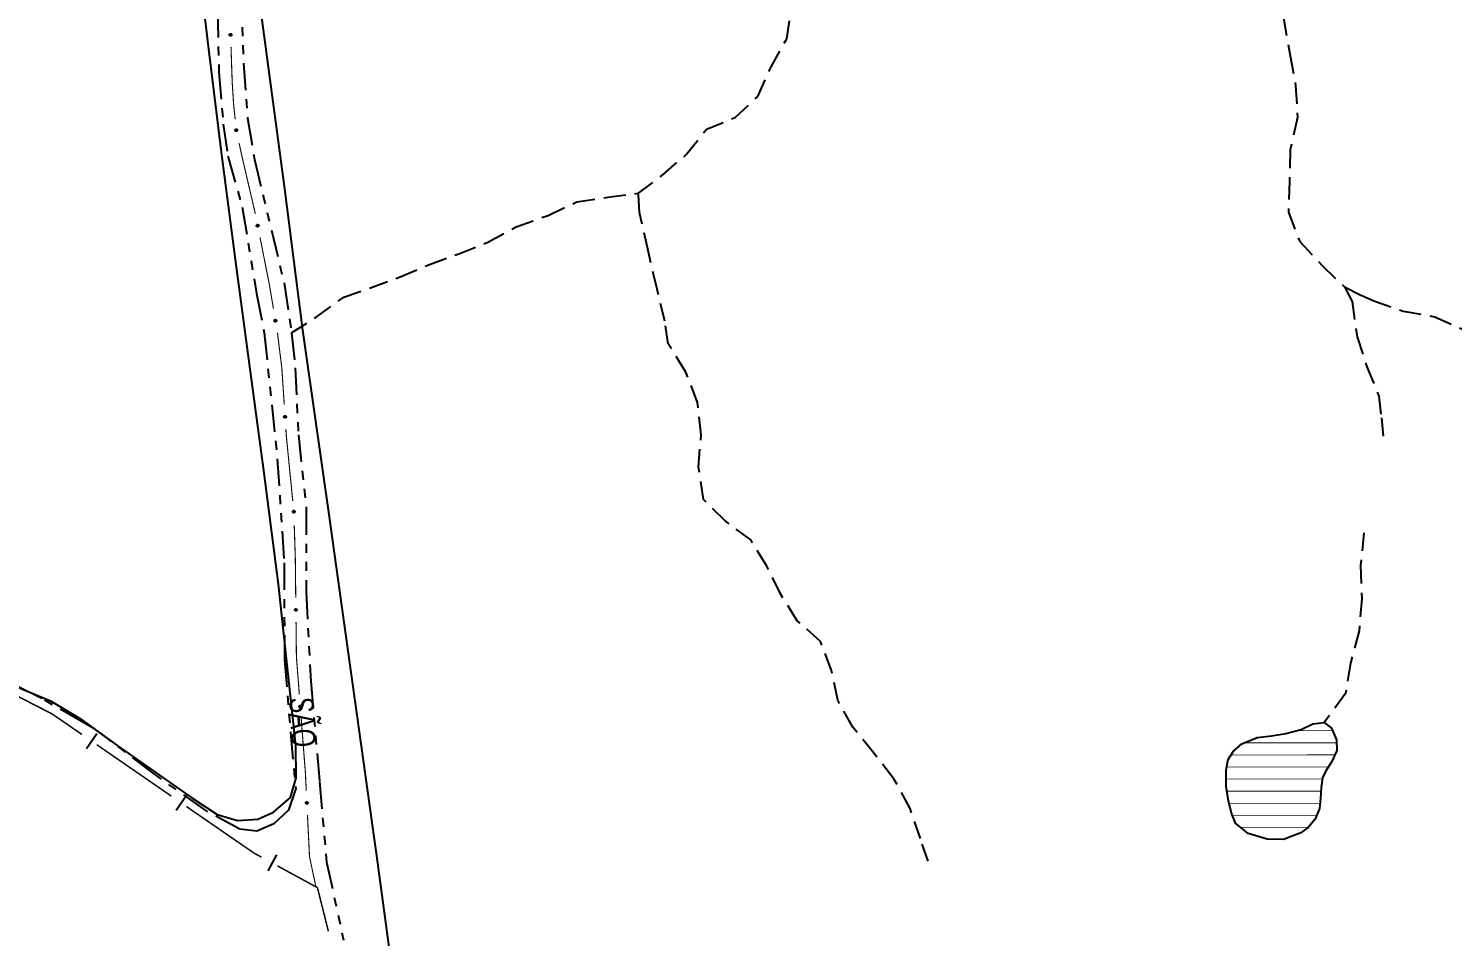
# Model space of a CAD drawing. Extents: x 203604 to 204690, y 4848469 to 4850418.
# Drawn here: x 203990 to 204225.5, y 4848708.9 to 4848859.1 of the extents above; entities that cross this region are included whole.
import ezdxf

# ---------------------------------------------------------------- set-up
doc = ezdxf.new("R2010")
doc.units = 0
doc.header["$LTSCALE"] = 1.5
doc.header["$MEASUREMENT"] = 0
doc.linetypes.add('TRACO_15', pattern=[3, 2, -1])
doc.linetypes.add('TRACO_25', pattern=[8, 3, -1, 1, -1, 1, -1])
for name, color, linetype in [('CD_MALHA_LOTES', 7, 'CONTINUOUS'), ('HD-HACH-HIDROG', 160, 'CONTINUOUS'), ('HD-LAGOS-PERENE', 170, 'CONTINUOUS'), ('LM-LIM-SETORES-BAIRROS', 7, 'CONTINUOUS'), ('RU-QUADRA', 210, 'CONTINUOUS'), ('SV-CAMINHO-TRILHA', 20, 'CONTINUOUS'), ('SV-EIXO-RUA-N-PAV', 6, 'CONTINUOUS'), ('SV-RUA-NAO-PAV', 7, 'CONTINUOUS'), ('SV-TXT-RUA-N-PAV', 7, 'CONTINUOUS')]:
    doc.layers.add(name, color=color, linetype=linetype)
doc.styles.add('ARIAL', font='ARIAL.SHX')

# ---------------------------------------------------------------- blocks, each defined once
blk = doc.blocks.new('*X1')
at = {"layer": 'HD-HACH-HIDROG', "const_width": 0.13}
for points in [[(204199.591198, 4848742.930318), (204205.624835, 4848742.930378)], [(204191.064395, 4848740.930199), (204206.312053, 4848740.930352)], [(204188.856, 4848738.930144), (204206.019222, 4848738.930316)], [(204188.042124, 4848734.93007), (204203.954713, 4848734.930229)], [(204188.128912, 4848736.930104), (204204.937498, 4848736.930272)], [(204188.187274, 4848732.930039), (204203.726104, 4848732.930194)], [(204188.536027, 4848730.930009), (204203.553832, 4848730.930159)], [(204189.043873, 4848728.929981), (204203.025451, 4848728.930121)], [(204190.429931, 4848726.929962), (204201.634779, 4848726.930074)]]:
    blk.add_lwpolyline(points, dxfattribs=at)

msp = doc.modelspace()

# ---------------------------------------------------------------- linework, layer by layer
at = {"layer": 'CD_MALHA_LOTES', "linetype": 'Continuous', "flags": 128}
for points in [[(203994.539072, 4849111.900657), (203997.639019, 4849089.305482), (204002.116722, 4849055.826046), (204005.526664, 4849030.475361), (204007.248858, 4849018.69556), (204009.59104, 4849001.990286), (204012.070999, 4848983.838369), (204017.030915, 4848948.292301), (204020.888628, 4848919.290567), (204024.195239, 4848897.005387), (204025.917432, 4848881.815643), (204028.190727, 4848863.388176), (204032.323991, 4848832.595361), (204035.286163, 4848809.207977), (204039.591646, 4848779.10404), (204042.416043, 4848758.885491), (204047.513735, 4848722.237219), (204052.060325, 4848688.826671)], [(203984.653683, 4848751.548948), (203993.574643, 4848747.863455), (203998.53456, 4848744.901282), (204004.803343, 4848740.354692), (204016.996471, 4848731.812614), (204021.164179, 4848729.057105), (204024.539677, 4848728.092676), (204027.915176, 4848728.29934), (204030.464022, 4848729.470431), (204033.288419, 4848731.881502), (204034.252847, 4848735.119225), (204034.183959, 4848740.492468), (204031.290675, 4848767.186462), (204028.879604, 4848785.958369), (204026.537422, 4848803.559183), (204024.195239, 4848820.884447), (204021.853056, 4848838.623037), (204019.786424, 4848855.67275), (204015.584273, 4848890.805492)]]:
    msp.add_lwpolyline(points, dxfattribs=at)
at = {"layer": 'HD-LAGOS-PERENE', "linetype": 'Continuous'}
msp.add_polyline3d([(204194.8, 4848724.99, 11.04), (204191.66, 4848725.9, 11.04), (204189.57, 4848727.65, 11.04), (204188.9, 4848729.28, 11.04), (204188.45, 4848731.32, 11.04), (204188.06, 4848733.71, 11.04), (204188.02, 4848736.44, 11.04), (204188.4, 4848738.15, 11.04), (204189.23, 4848739.57, 11.04), (204190.64, 4848740.75, 11.04), (204193.16, 4848741.82, 11.04), (204195.52, 4848742.06, 11.04), (204197.93, 4848742.49, 11.04), (204200.42, 4848743.15, 11.04), (204202.36, 4848744.08, 11.04), (204204.24, 4848744.27, 11.04), (204205.45, 4848743.33, 11.04), (204206.29, 4848741.41, 11.04), (204206.37, 4848739.67, 11.04), (204205.45, 4848737.73, 11.04), (204204.54, 4848736.31, 11.04), (204203.98, 4848735.13, 11.04), (204203.78, 4848733.55, 11.04), (204203.62, 4848731.71, 11.04), (204203.48, 4848730.06, 11.04), (204202.78, 4848728.32, 11.04), (204201.61, 4848726.9, 11.04), (204200.41, 4848726.05, 11.04), (204197.53, 4848724.93, 11.04)], close=True, dxfattribs=at)
at = {"layer": 'LM-LIM-SETORES-BAIRROS', "const_width": 0.25}
for points in [[(203993.94, 4848745.66), (203985.833384, 4848749.839766)], [(203994.663783, 4848745.160742), (203993.94, 4848745.66)], [(203998.779588, 4848742.321702), (203994.663783, 4848745.160742)], [(204013.596486, 4848732.101157), (204001.249071, 4848740.618277)], [(204027.24, 4848722.69), (204016.065969, 4848730.397733)], [(204027.6137, 4848722.486616), (204027.24, 4848722.69)], [(204028.492043, 4848722.008584), (204027.6137, 4848722.486616)], [(204037.75, 4848716.97), (204031.12707, 4848720.574487)], [(204037.861539, 4848716.523997), (204037.75, 4848716.97)], [(204039.559837, 4848709.733136), (204037.861539, 4848716.523997)]]:
    msp.add_lwpolyline(points, dxfattribs=at)
at = {"layer": 'LM-LIM-SETORES-BAIRROS'}
for points in [[(204001.277622, 4848742.420827), (203999.574198, 4848739.951344)], [(204016.09452, 4848732.200282), (204014.391096, 4848729.730799)], [(204030.965776, 4848722.370033), (204029.531679, 4848719.735006)]]:
    msp.add_lwpolyline(points, dxfattribs=at)
at = {"layer": 'RU-QUADRA', "linetype": 'Continuous'}
msp.add_lwpolyline([(203994.539072, 4849111.900657, 0.18, 0.18, 0), (203997.639019, 4849089.305482, 0.18, 0.18, 0), (204002.116722, 4849055.826046, 0.18, 0.18, 0), (204005.526664, 4849030.475361, 0.18, 0.18, 0), (204007.248858, 4849018.69556, 0.18, 0.18, 0), (204009.59104, 4849001.990286, 0.18, 0.18, 0), (204012.070999, 4848983.838369, 0.18, 0.18, 0), (204017.030915, 4848948.292301, 0.18, 0.18, 0), (204020.888628, 4848919.290567, 0.18, 0.18, 0), (204024.195239, 4848897.005387, 0.18, 0.18, 0), (204025.917432, 4848881.815643, 0.18, 0.18, 0), (204028.190727, 4848863.388176, 0.18, 0.18, 0), (204032.323991, 4848832.595361, 0.18, 0.18, 0), (204035.286163, 4848809.207977, 0.18, 0.18, 0), (204039.591646, 4848779.10404, 0.18, 0.18, 0), (204042.416043, 4848758.885491, 0.18, 0.18, 0), (204047.513735, 4848722.237219, 0.18, 0.18, 0), (204052.060325, 4848688.826671, 0.18, 0.18, 0)], format="xyseb", dxfattribs=at)
at = {"layer": 'RU-QUADRA', "linetype": 'Continuous', "const_width": 0.18, "flags": 128}
msp.add_lwpolyline([(203984.653683, 4848751.548948), (203993.574643, 4848747.863455), (203998.53456, 4848744.901282), (204004.803343, 4848740.354692), (204016.996471, 4848731.812614), (204021.164179, 4848729.057105), (204024.539677, 4848728.092676), (204027.915176, 4848728.29934), (204030.464022, 4848729.470431), (204033.288419, 4848731.881502), (204034.252847, 4848735.119225), (204034.183959, 4848740.492468), (204031.290675, 4848767.186462), (204028.879604, 4848785.958369), (204026.537422, 4848803.559183), (204024.195239, 4848820.884447), (204021.853056, 4848838.623037), (204019.786424, 4848855.67275), (204015.584273, 4848890.805492)], dxfattribs=at)
at = {"layer": 'SV-CAMINHO-TRILHA', "linetype": 'TRACO_15'}
for points in [[(204033.46, 4848808.76, 12.85), (204037.51, 4848811.35, 12.85), (204042.1, 4848814.64, 12.68), (204046.52, 4848816.18, 12.66), (204051.45, 4848818.01, 12.53), (204056.26, 4848820.07, 12.3), (204061.11, 4848821.82, 12.19), (204065.95, 4848823.77, 12.15), (204070.63, 4848826.29, 12.1), (204075.92, 4848828.19, 12.07), (204080.66, 4848830.43, 11.84), (204085.78, 4848831.21, 11.57), (204090.84, 4848831.84, 11.77), (204094.93, 4848834.93, 11.88), (204098.79, 4848838.3, 12.14), (204102.08, 4848842.42, 12.28), (204106.85, 4848844.38, 12.44), (204110.59, 4848847.86, 12.48), (204112.77, 4848852.75, 12.53), (204115.37, 4848857.41, 12.49), (204116.09, 4848862.4, 12.58)], [(204197.5, 4848860.89, 11.94), (204198.64, 4848854.58, 11.94), (204199.53, 4848849.63, 11.94), (204199.86, 4848844.38, 11.94), (204198.65, 4848839, 11.94), (204198.49, 4848833.82, 11.94), (204198.36, 4848828.7, 11.94), (204200.2, 4848823.85, 11.94), (204203.98, 4848819.84, 11.94), (204207.62, 4848816.35, 11.94), (204210.35, 4848814.96, 11.94), (204212.45, 4848814.03, 11.87), (204217.31, 4848812.33, 12.08), (204222.54, 4848811.42, 12.08), (204227.29, 4848809.29, 12.08)], [(204138.76, 4848721.34, 11.24), (204137.47, 4848725.09, 11.24), (204135.78, 4848730.07, 11.23), (204133.04, 4848735.04, 11.19), (204129.82, 4848739.14, 11.53), (204126.28, 4848743.51, 11.79), (204123.81, 4848747.99, 11.96), (204122.79, 4848752.89, 12.01), (204120.93, 4848757.71, 12.11), (204117.11, 4848761.11, 12.12), (204114.35, 4848765.58, 12.22), (204112.05, 4848770.17, 12.44), (204109.44, 4848774.49, 12.85), (204105.23, 4848777.59, 12.74), (204101.58, 4848781.2, 12.05), (204100.78, 4848786.51, 11.95), (204101.2, 4848791.89, 11.95), (204100.6, 4848797.23, 11.95), (204098.68, 4848802.27, 11.96), (204095.78, 4848806.92, 11.96), (204095.22, 4848810.67, 11.96), (204093.91, 4848815.97, 11.96), (204092.45, 4848822.36, 11.96), (204091, 4848828.64, 11.96), (204090.84, 4848831.84, 11.96)], [(204207.62, 4848816.35, 11.86), (204208.86, 4848813.93, 11.86), (204209.7, 4848808.09, 12.08), (204211.33, 4848803.13, 12.08), (204213.28, 4848798.29, 12.08), (204213.72, 4848794.67, 12.08), (204214.05, 4848791.15, 12.08)], [(204210.79, 4848775.66, 11.56), (204210.28, 4848770.26, 11.23), (204210.46, 4848764.75, 11.1), (204210.05, 4848759.48, 10.79), (204208.63, 4848754.08, 10.84), (204207.77, 4848749.1, 10.84), (204204.24, 4848744.27, 10.83)]]:
    msp.add_polyline3d(points, dxfattribs=at)
at = {"layer": 'SV-EIXO-RUA-N-PAV'}
for points in [[(204023.279637, 4848857.913344), (204023.243438, 4848857.946233), (204023.219054, 4848857.981902), (204023.207278, 4848858.017506), (204023.205076, 4848858.051681), (204023.206761, 4848858.086898), (204023.216293, 4848858.122029), (204023.23551, 4848858.158677), (204023.268248, 4848858.19522), (204023.30643, 4848858.217798), (204023.340717, 4848858.231211), (204023.376221, 4848858.235559), (204023.410405, 4848858.233349), (204023.44657, 4848858.22224), (204023.483518, 4848858.202403), (204023.519467, 4848858.168594), (204023.543134, 4848858.133461), (204023.553619, 4848858.098725), (204023.557765, 4848858.063004), (204023.555613, 4848858.027071), (204023.546057, 4848857.99264), (204023.526018, 4848857.955474), (204023.492178, 4848857.920435), (204023.457407, 4848857.89643), (204023.422827, 4848857.88546), (204023.387567, 4848857.88217), (204023.352225, 4848857.883431), (204023.316512, 4848857.891543), (204023.279637, 4848857.913344)], [(204024.235565, 4848842.135585), (204024.197119, 4848842.165817), (204024.170259, 4848842.199661), (204024.15598, 4848842.234336), (204024.151353, 4848842.268268), (204024.150528, 4848842.303516), (204024.157538, 4848842.339236), (204024.174099, 4848842.377158), (204024.204154, 4848842.415937), (204024.240633, 4848842.441175), (204024.27388, 4848842.456992), (204024.308984, 4848842.463855), (204024.343238, 4848842.464082), (204024.380102, 4848842.455574), (204024.418368, 4848842.438416), (204024.456631, 4848842.40725), (204024.482737, 4848842.37389), (204024.495667, 4848842.339987), (204024.502343, 4848842.304652), (204024.502753, 4848842.268657), (204024.495671, 4848842.233633), (204024.478325, 4848842.195136), (204024.447064, 4848842.157778), (204024.414089, 4848842.131361), (204024.380376, 4848842.117958), (204024.345441, 4848842.112169), (204024.310098, 4848842.110912), (204024.273898, 4848842.116463), (204024.235565, 4848842.135585)], [(204027.78427, 4848826.325276), (204027.743247, 4848826.351906), (204027.713436, 4848826.383182), (204027.696079, 4848826.416424), (204027.688401, 4848826.449798), (204027.684392, 4848826.484826), (204027.688142, 4848826.521034), (204027.701205, 4848826.560299), (204027.72763, 4848826.601638), (204027.761676, 4848826.630071), (204027.793356, 4848826.648831), (204027.827696, 4848826.65884), (204027.861789, 4848826.662165), (204027.899271, 4848826.657026), (204027.938932, 4848826.6434), (204027.979857, 4848826.615822), (204028.008873, 4848826.58496), (204028.024817, 4848826.552366), (204028.034662, 4848826.517779), (204028.038326, 4848826.481969), (204028.03444, 4848826.446448), (204028.020648, 4848826.40654), (204027.992895, 4848826.366507), (204027.962444, 4848826.337216), (204027.930082, 4848826.320819), (204027.895813, 4848826.311894), (204027.860729, 4848826.307445), (204027.824175, 4848826.309699), (204027.78427, 4848826.325276)], [(204030.719882, 4848810.601621), (204030.679632, 4848810.629406), (204030.650721, 4848810.661516), (204030.634316, 4848810.695238), (204030.627589, 4848810.728816), (204030.624577, 4848810.763945), (204030.629353, 4848810.800031), (204030.643527, 4848810.838909), (204030.671115, 4848810.87948), (204030.705955, 4848810.906935), (204030.738155, 4848810.924787), (204030.772766, 4848810.933818), (204030.80694, 4848810.936172), (204030.84426, 4848810.929971), (204030.883519, 4848810.915223), (204030.923644, 4848810.886495), (204030.951772, 4848810.854821), (204030.966783, 4848810.821787), (204030.975641, 4848810.786934), (204030.978287, 4848810.751035), (204030.973394, 4848810.715638), (204030.958474, 4848810.676138), (204030.929594, 4848810.63691), (204030.898323, 4848810.608495), (204030.865509, 4848810.593024), (204030.831, 4848810.585076), (204030.795803, 4848810.581626), (204030.759329, 4848810.584917), (204030.719882, 4848810.601621)], [(204032.291646, 4848794.700676), (204032.254414, 4848794.732391), (204032.2289, 4848794.767261), (204032.215992, 4848794.80247), (204032.212697, 4848794.836557), (204032.213254, 4848794.87181), (204032.221658, 4848794.907228), (204032.239692, 4848794.944472), (204032.271244, 4848794.982044), (204032.308684, 4848795.005832), (204032.342525, 4848795.020335), (204032.377871, 4848795.025817), (204032.412108, 4848795.024701), (204032.44861, 4848795.014756), (204032.486174, 4848794.996111), (204032.523187, 4848794.96347), (204032.547965, 4848794.929112), (204032.559557, 4848794.894729), (204032.564843, 4848794.859159), (204032.563843, 4848794.823176), (204032.555393, 4848794.788457), (204032.536553, 4848794.750669), (204032.503852, 4848794.714564), (204032.469867, 4848794.68946), (204032.435655, 4848794.677388), (204032.400519, 4848794.672972), (204032.365154, 4848794.673101), (204032.3292, 4848794.680067), (204032.291646, 4848794.700676)], [(204033.744616, 4848779.01617), (204033.706357, 4848779.046637), (204033.679706, 4848779.080646), (204033.665641, 4848779.115409), (204033.661222, 4848779.149369), (204033.660615, 4848779.184621), (204033.667844, 4848779.220297), (204033.684638, 4848779.258116), (204033.714932, 4848779.29671), (204033.751565, 4848779.321722), (204033.784909, 4848779.337334), (204033.820055, 4848779.343981), (204033.85431, 4848779.343997), (204033.89112, 4848779.335262), (204033.92928, 4848779.317869), (204033.967351, 4848779.286468), (204033.99325, 4848779.252948), (204034.005972, 4848779.218966), (204034.01243, 4848779.18359), (204034.012618, 4848779.147594), (204034.00532, 4848779.112614), (204033.987738, 4848779.074224), (204033.956248, 4848779.03706), (204033.92311, 4848779.010846), (204033.889316, 4848778.997651), (204033.854345, 4848778.992077), (204033.818996, 4848778.991038), (204033.78283, 4848778.996812), (204033.744616, 4848779.01617)], [(204034.075277, 4848762.778968), (204034.039829, 4848762.812665), (204034.016254, 4848762.848874), (204034.005283, 4848762.884734), (204034.003852, 4848762.91895), (204034.00633, 4848762.95412), (204034.016651, 4848762.989027), (204034.036689, 4848763.025233), (204034.070242, 4848763.061029), (204034.108922, 4848763.082742), (204034.143503, 4848763.095379), (204034.179096, 4848763.098926), (204034.213221, 4848763.095946), (204034.249126, 4848763.084026), (204034.285619, 4848763.063361), (204034.320797, 4848763.028752), (204034.343666, 4848762.993094), (204034.353367, 4848762.95813), (204034.356706, 4848762.922325), (204034.353746, 4848762.88645), (204034.343417, 4848762.852243), (204034.322545, 4848762.815538), (204034.287925, 4848762.78127), (204034.252622, 4848762.758054), (204034.217803, 4848762.747866), (204034.182479, 4848762.745371), (204034.147173, 4848762.747428), (204034.111652, 4848762.756342), (204034.075277, 4848762.778968)], [(204034.809211, 4848746.797251), (204034.771615, 4848746.828533), (204034.745699, 4848746.863106), (204034.732384, 4848746.898163), (204034.728696, 4848746.93221), (204034.728845, 4848746.967466), (204034.736839, 4848747.002979), (204034.754441, 4848747.040429), (204034.785556, 4848747.078364), (204034.822718, 4848747.102584), (204034.856389, 4848747.117477), (204034.89167, 4848747.123367), (204034.925917, 4848747.122648), (204034.962531, 4848747.113125), (204035.000309, 4848747.094916), (204035.037697, 4848747.062705), (204035.062871, 4848747.028636), (204035.074859, 4848746.994389), (204035.080557, 4848746.958883), (204035.079972, 4848746.922891), (204035.071925, 4848746.888076), (204035.053523, 4848746.850072), (204035.021242, 4848746.813592), (204034.987549, 4848746.788096), (204034.95348, 4848746.77563), (204034.918397, 4848746.770808), (204034.883033, 4848746.770528), (204034.847, 4848746.777077), (204034.809211, 4848746.797251)], [(204035.899694, 4848730.838971), (204035.862998, 4848730.871305), (204035.838071, 4848730.906597), (204035.825753, 4848730.942017), (204035.823029, 4848730.976154), (204035.824176, 4848731.011393), (204035.833171, 4848731.046665), (204035.851826, 4848731.083602), (204035.884002, 4848731.120641), (204035.921834, 4848731.1438), (204035.955913, 4848731.157734), (204035.991346, 4848731.162624), (204036.02556, 4848731.160936), (204036.06189, 4848731.150381), (204036.099138, 4848731.131111), (204036.135598, 4848731.097855), (204036.159799, 4848731.063088), (204036.170814, 4848731.028515), (204036.175504, 4848730.992862), (204036.173902, 4848730.9569), (204036.164873, 4848730.922327), (204036.145403, 4848730.88486), (204036.112102, 4848730.849308), (204036.077702, 4848730.824775), (204036.043293, 4848730.813277), (204036.008088, 4848730.80945), (204035.972731, 4848730.810171), (204035.936897, 4848730.817736), (204035.899694, 4848730.838971)]]:
    msp.add_lwpolyline(points, close=True, dxfattribs=at)
for points in [[(204023.219054, 4848857.981902), (204023.206761, 4848858.086898)], [(204023.22945, 4848857.966507), (204023.212811, 4848858.095649)], [(204023.243438, 4848857.946233), (204023.216293, 4848858.122029)], [(204023.260647, 4848857.93206), (204023.226572, 4848858.132976)], [(204023.279637, 4848857.913344), (204023.23551, 4848858.158677)], [(204023.299843, 4848857.903344), (204023.253878, 4848858.173489)], [(204023.316512, 4848857.891543), (204023.268248, 4848858.19522)], [(204023.33435, 4848857.892219), (204023.287053, 4848858.201913)], [(204023.352225, 4848857.883431), (204023.30643, 4848858.217798)], [(204023.368674, 4848857.886549), (204023.321959, 4848858.219473)], [(204023.387567, 4848857.88217), (204023.340717, 4848858.231211)], [(204023.405541, 4848857.886426), (204023.36114, 4848858.231715)], [(204023.422827, 4848857.88546), (204023.376221, 4848858.235559)], [(204023.440769, 4848857.894439), (204023.393916, 4848858.231454)], [(204023.457407, 4848857.89643), (204023.410405, 4848858.233349)], [(204023.475721, 4848857.910635), (204023.429695, 4848858.223103)], [(204023.492178, 4848857.920435), (204023.44657, 4848858.22224)], [(204023.50744, 4848857.94174), (204023.465658, 4848858.209296)], [(204023.526018, 4848857.955474), (204023.483518, 4848858.202403)], [(204023.533474, 4848857.979481), (204023.502218, 4848858.177761)], [(204023.546057, 4848857.99264), (204023.519467, 4848858.168594)], [(204023.550054, 4848858.014172), (204023.532006, 4848858.144632)], [(204023.555613, 4848858.027071), (204023.543134, 4848858.133461)], [(204024.170259, 4848842.199661), (204024.150528, 4848842.303516)], [(204024.181724, 4848842.185043), (204024.155941, 4848842.312675)], [(204024.197119, 4848842.165817), (204024.157538, 4848842.339236)], [(204024.215293, 4848842.152903), (204024.167011, 4848842.350886)], [(204024.235565, 4848842.135585), (204024.174099, 4848842.377158)], [(204024.256432, 4848842.127048), (204024.191366, 4848842.39324)], [(204024.273898, 4848842.116463), (204024.204154, 4848842.415937)], [(204024.291643, 4848842.118406), (204024.222435, 4848842.423951)], [(204024.310098, 4848842.110912), (204024.240633, 4848842.441175)], [(204024.326283, 4848842.115192), (204024.256004, 4848842.443949)], [(204024.345441, 4848842.112169), (204024.27388, 4848842.456992)], [(204024.363066, 4848842.117692), (204024.294215, 4848842.458948)], [(204024.380376, 4848842.117958), (204024.308984, 4848842.463855)], [(204024.397634, 4848842.128191), (204024.326926, 4848842.461019)], [(204024.414089, 4848842.131361), (204024.343238, 4848842.464082)], [(204024.431345, 4848842.146832), (204024.363209, 4848842.455234)], [(204024.447064, 4848842.157778), (204024.380102, 4848842.455574)], [(204024.460771, 4848842.180115), (204024.400062, 4848842.444021)], [(204024.478325, 4848842.195136), (204024.418368, 4848842.438416)], [(204024.484055, 4848842.219612), (204024.438773, 4848842.415166)], [(204024.495671, 4848842.233633), (204024.456631, 4848842.40725)], [(204024.498125, 4848842.255394), (204024.470842, 4848842.38424)], [(204024.502753, 4848842.268657), (204024.482737, 4848842.37389)], [(204027.841672, 4848826.31324), (204027.745111, 4848826.611272)], [(204027.860729, 4848826.307445), (204027.761676, 4848826.630071)], [(204027.87646, 4848826.313172), (204027.776733, 4848826.634225)], [(204027.895813, 4848826.311894), (204027.793356, 4848826.648831)], [(204027.912866, 4848826.318988), (204027.813431, 4848826.652618)], [(204027.930082, 4848826.320819), (204027.827696, 4848826.65884)], [(204027.946343, 4848826.332571), (204027.845821, 4848826.65764)], [(204027.962444, 4848826.337216), (204027.861789, 4848826.662165)], [(204027.97823, 4848826.354185), (204027.882478, 4848826.65516)], [(204027.992895, 4848826.366507), (204027.899271, 4848826.657026)], [(204028.004525, 4848826.389993), (204027.920195, 4848826.647326)], [(204028.020648, 4848826.40654), (204027.938932, 4848826.6434)], [(204028.024141, 4848826.431434), (204027.961357, 4848826.622091)], [(204028.03444, 4848826.446448), (204027.979857, 4848826.615822)], [(204027.713436, 4848826.383182), (204027.684392, 4848826.484826)], [(204027.743247, 4848826.351906), (204027.688142, 4848826.521034)], [(204027.726176, 4848826.369661), (204027.688954, 4848826.494438)], [(204027.762514, 4848826.340689), (204027.696523, 4848826.533493)], [(204027.78427, 4848826.325276), (204027.701205, 4848826.560299)], [(204027.805823, 4848826.318661), (204027.716947, 4848826.577876)], [(204027.824175, 4848826.309699), (204027.72763, 4848826.601638)], [(204028.034917, 4848826.468342), (204027.996091, 4848826.594192)], [(204028.038326, 4848826.481969), (204028.008873, 4848826.58496)], [(204030.650721, 4848810.661516), (204030.624577, 4848810.763945)], [(204030.679632, 4848810.629406), (204030.629353, 4848810.800031)], [(204030.663072, 4848810.647639), (204030.62941, 4848810.773422)], [(204030.698573, 4848810.617646), (204030.638085, 4848810.812247)], [(204030.719882, 4848810.601621), (204030.643527, 4848810.838909)], [(204030.741239, 4848810.594397), (204030.659762, 4848810.856032)], [(204030.759329, 4848810.584917), (204030.671115, 4848810.87948)], [(204030.776919, 4848810.587959), (204030.688863, 4848810.888614)], [(204030.795803, 4848810.581626), (204030.705955, 4848810.906935)], [(204030.811692, 4848810.586903), (204030.721124, 4848810.91066)], [(204030.831, 4848810.585076), (204030.738155, 4848810.924787)], [(204030.848248, 4848810.591683), (204030.758329, 4848810.928003)], [(204030.865509, 4848810.593024), (204030.772766, 4848810.933818)], [(204030.882097, 4848810.60431), (204030.790849, 4848810.932102)], [(204030.898323, 4848810.608495), (204030.80694, 4848810.936172)], [(204030.914585, 4848810.625009), (204030.827421, 4848810.928582)], [(204030.929594, 4848810.63691), (204030.84426, 4848810.929971)], [(204030.941887, 4848810.660056), (204030.8649, 4848810.91968)], [(204030.958474, 4848810.676138), (204030.883519, 4848810.915223)], [(204030.962672, 4848810.700923), (204030.905329, 4848810.893286)], [(204030.973394, 4848810.715638), (204030.923644, 4848810.886495)], [(204030.974492, 4848810.73751), (204030.939257, 4848810.864412)], [(204030.978287, 4848810.751035), (204030.951772, 4848810.854821)], [(204032.2289, 4848794.767261), (204032.213254, 4848794.87181)], [(204032.239784, 4848794.752206), (204032.219022, 4848794.88075)], [(204032.254414, 4848794.732391), (204032.221658, 4848794.907228)], [(204032.272068, 4848794.718775), (204032.231581, 4848794.918498)], [(204032.291646, 4848794.700676), (204032.239692, 4848794.944472)], [(204032.312162, 4848794.691328), (204032.257577, 4848794.959865)], [(204032.3292, 4848794.680067), (204032.271244, 4848794.982044)], [(204032.347008, 4848794.681313), (204032.289825, 4848794.989335)], [(204032.365154, 4848794.673101), (204032.308684, 4848795.005832)], [(204032.381495, 4848794.676744), (204032.324151, 4848795.008003)], [(204032.400519, 4848794.672972), (204032.342525, 4848795.020335)], [(204032.418347, 4848794.677801), (204032.362921, 4848795.021493)], [(204032.435655, 4848794.677388), (204032.377871, 4848795.025817)], [(204032.4533, 4848794.686937), (204032.395688, 4848795.022281)], [(204032.469867, 4848794.68946), (204032.412108, 4848795.024701)], [(204032.487716, 4848794.704243), (204032.431716, 4848795.015078)], [(204032.503852, 4848794.714564), (204032.44861, 4848795.014756)], [(204032.518424, 4848794.736348), (204032.468102, 4848795.002429)], [(204032.536553, 4848794.750669), (204032.486174, 4848794.996111)], [(204032.543237, 4848794.774901), (204032.505653, 4848794.97208)], [(204032.555393, 4848794.788457), (204032.523187, 4848794.96347)], [(204032.558699, 4848794.810105), (204032.536485, 4848794.939921)], [(204032.563843, 4848794.823176), (204032.547965, 4848794.929112)], [(204033.679706, 4848779.080646), (204033.660615, 4848779.184621)], [(204033.691081, 4848779.065958), (204033.666084, 4848779.193746)], [(204033.706357, 4848779.046637), (204033.667844, 4848779.220297)], [(204033.724451, 4848779.033612), (204033.677389, 4848779.231889)], [(204033.744616, 4848779.01617), (204033.684638, 4848779.258116)], [(204033.76543, 4848779.007505), (204033.702005, 4848779.274091)], [(204033.78283, 4848778.996812), (204033.714932, 4848779.29671)], [(204033.800588, 4848778.998646), (204033.733262, 4848779.304611)], [(204033.818996, 4848778.991038), (204033.751565, 4848779.321722)], [(204033.835207, 4848778.995219), (204033.766953, 4848779.324402)], [(204033.854345, 4848778.992077), (204033.784909, 4848779.337334)], [(204033.872004, 4848778.997492), (204033.805255, 4848779.339165)], [(204033.889316, 4848778.997651), (204033.820055, 4848779.343981)], [(204033.906637, 4848779.007778), (204033.837979, 4848779.341035)], [(204033.92311, 4848779.010846), (204033.85431, 4848779.343997)], [(204033.940462, 4848779.026211), (204033.874225, 4848779.335027)], [(204033.956248, 4848779.03706), (204033.89112, 4848779.335262)], [(204033.970092, 4848779.059312), (204033.91101, 4848779.323587)], [(204033.987738, 4848779.074224), (204033.92928, 4848779.317869)], [(204033.993619, 4848779.098665), (204033.949542, 4848779.294494)], [(204034.00532, 4848779.112614), (204033.967351, 4848779.286468)], [(204034.007909, 4848779.13436), (204033.98142, 4848779.263371)], [(204034.012618, 4848779.147594), (204033.99325, 4848779.252948)], [(204034.075277, 4848762.778968), (204034.036689, 4848763.025233)], [(204034.095253, 4848762.768516), (204034.055385, 4848763.039628)], [(204034.111652, 4848762.756342), (204034.070242, 4848763.061029)], [(204034.129501, 4848762.756616), (204034.089192, 4848763.067297)], [(204034.147173, 4848762.747428), (204034.108922, 4848763.082742)], [(204034.163688, 4848762.750175), (204034.124485, 4848763.084066)], [(204034.182479, 4848762.745371), (204034.143503, 4848763.095379)], [(204034.200543, 4848762.749221), (204034.163932, 4848763.095423)], [(204034.217803, 4848762.747866), (204034.179096, 4848763.098926)], [(204034.235943, 4848762.756439), (204034.196694, 4848763.094424)], [(204034.252622, 4848762.758054), (204034.213221, 4848763.095946)], [(204034.271251, 4848762.771843), (204034.232275, 4848763.085268)], [(204034.287925, 4848762.78127), (204034.249126, 4848763.084026)], [(204034.303662, 4848762.802226), (204034.267918, 4848763.070655)], [(204034.322545, 4848762.815538), (204034.285619, 4848763.063361)], [(204034.33054, 4848762.83937), (204034.303759, 4848763.038304)], [(204034.343417, 4848762.852243), (204034.320797, 4848763.028752)], [(204034.016254, 4848762.848874), (204034.00633, 4848762.95412)], [(204034.026301, 4848762.833248), (204034.012576, 4848762.962733)], [(204034.039829, 4848762.812665), (204034.016651, 4848762.989027)], [(204034.056714, 4848762.798107), (204034.027174, 4848762.99974)], [(204034.347898, 4848762.873679), (204034.332792, 4848763.004513)], [(204034.353746, 4848762.88645), (204034.343666, 4848762.993094)], [(204034.745699, 4848746.863106), (204034.728845, 4848746.967466)], [(204034.756756, 4848746.848177), (204034.734509, 4848746.976473)], [(204034.771615, 4848746.828533), (204034.736839, 4848747.002979)], [(204034.789424, 4848746.815122), (204034.74663, 4848747.014363)], [(204034.809211, 4848746.797251), (204034.754441, 4848747.040429)], [(204034.829834, 4848746.788141), (204034.772146, 4848747.056028)], [(204034.847, 4848746.777077), (204034.785556, 4848747.078364)], [(204034.864793, 4848746.778529), (204034.804051, 4848747.085869)], [(204034.883033, 4848746.770528), (204034.822718, 4848747.102584)], [(204034.899331, 4848746.77436), (204034.83816, 4848747.104933)], [(204034.918397, 4848746.770808), (204034.856389, 4848747.117477)], [(204034.936168, 4848746.775842), (204034.87677, 4848747.11887)], [(204034.95348, 4848746.77563), (204034.89167, 4848747.123367)], [(204034.971013, 4848746.785382), (204034.909527, 4848747.120037)], [(204034.987549, 4848746.788096), (204034.925917, 4848747.122648)], [(204035.005227, 4848746.803085), (204034.945635, 4848747.113252)], [(204035.021242, 4848746.813592), (204034.962531, 4848747.113125)], [(204035.035561, 4848746.835543), (204034.982166, 4848747.101025)], [(204035.053523, 4848746.850072), (204035.000309, 4848747.094916)], [(204035.059927, 4848746.874381), (204035.020065, 4848747.071112)], [(204035.071925, 4848746.888076), (204035.037697, 4848747.062705)], [(204035.07498, 4848746.909761), (204035.051267, 4848747.039312)], [(204035.079972, 4848746.922891), (204035.062871, 4848747.028636)], [(204035.838071, 4848730.906597), (204035.824176, 4848731.011393)], [(204035.848701, 4848730.891362), (204035.830092, 4848731.020235)], [(204035.862998, 4848730.871305), (204035.833171, 4848731.046665)], [(204035.880421, 4848730.857396), (204035.843281, 4848731.057768)], [(204035.899694, 4848730.838971), (204035.851826, 4848731.083602)], [(204035.920051, 4848730.829282), (204035.869965, 4848731.098694)], [(204035.936897, 4848730.817736), (204035.884002, 4848731.120641)], [(204035.954724, 4848730.818685), (204035.902702, 4848731.127621)], [(204035.972731, 4848730.810171), (204035.921834, 4848731.1438)], [(204035.98913, 4848730.81354), (204035.937336, 4848731.145711)], [(204036.008088, 4848730.80945), (204035.955913, 4848731.157734)], [(204036.025994, 4848730.81398), (204035.976326, 4848731.158551)], [(204036.043293, 4848730.813277), (204035.991346, 4848731.162624)], [(204036.061096, 4848730.82253), (204036.009102, 4848731.15879)], [(204036.077702, 4848730.824775), (204036.02556, 4848731.160936)], [(204036.095796, 4848730.839258), (204036.045004, 4848731.150986)], [(204036.112102, 4848730.849308), (204036.06189, 4848731.150381)], [(204036.127037, 4848730.870844), (204036.081174, 4848731.13773)], [(204036.145403, 4848730.88486), (204036.099138, 4848731.131111)], [(204036.152492, 4848730.908977), (204036.118211, 4848731.106757)], [(204036.164873, 4848730.922327), (204036.135598, 4848731.097855)], [(204036.16854, 4848730.943917), (204036.148501, 4848731.074087)], [(204036.173902, 4848730.9569), (204036.159799, 4848731.063088)]]:
    msp.add_lwpolyline(points, dxfattribs=at)
at = {"layer": 'SV-EIXO-RUA-N-PAV', "const_width": 0.18}
for points in [[(204023.65, 4848850.19), (204023.452164, 4848856.061784)], [(204023.65804, 4848850.065375), (204023.65, 4848850.19)], [(204023.89, 4848846.47), (204023.65804, 4848850.065375)], [(204023.931576, 4848846.075032), (204023.89, 4848846.47)], [(204024.140945, 4848844.086021), (204023.931576, 4848846.075032)], [(204025.26, 4848837.95), (204024.789719, 4848840.144646)], [(204025.431827, 4848837.214266), (204025.26, 4848837.95)], [(204027.46, 4848828.53), (204025.431827, 4848837.214266)], [(204027.475933, 4848828.44952), (204027.46, 4848828.53)], [(204029.81, 4848816.66), (204028.252768, 4848824.525679)], [(204029.973215, 4848815.69201), (204029.81, 4848816.66)], [(204030.472011, 4848812.733766), (204029.973215, 4848815.69201)], [(204031.86, 4848802.94), (204031.130163, 4848808.788429)], [(204031.866971, 4848802.834021), (204031.86, 4848802.94)], [(204032.260787, 4848796.846959), (204031.866971, 4848802.834021)], [(204032.6, 4848791.69), (204032.52333, 4848792.855585)], [(204032.681991, 4848790.862154), (204032.6, 4848791.69)], [(204033.667584, 4848780.910842), (204032.681991, 4848790.862154)], [(204034.09, 4848771.33), (204033.911731, 4848776.920503)], [(204034.094535, 4848770.92337), (204034.09, 4848771.33)], [(204034.161445, 4848764.923743), (204034.094535, 4848770.92337)], [(204034.27, 4848755.19), (204034.206052, 4848760.923992)], [(204034.290501, 4848754.92514), (204034.27, 4848755.19)], [(204034.753531, 4848748.943034), (204034.290501, 4848754.92514)], [(204035.76, 4848735.94), (204035.062219, 4848744.954962)], [(204035.806881, 4848734.983075), (204035.76, 4848735.94)], [(204035.904746, 4848732.985471), (204035.806881, 4848734.983075)], [(204036.44, 4848722.06), (204036.100477, 4848728.990262)], [(204036.452788, 4848721.99992), (204036.44, 4848722.06)], [(204037.493726, 4848717.109475), (204036.452788, 4848721.99992)]]:
    msp.add_lwpolyline(points, dxfattribs=at)
at = {"layer": 'SV-RUA-NAO-PAV', "linetype": 'TRACO_25'}
for points in [[(204024.67, 4848877.33, 13.5), (204025.53, 4848853.38, 13.82), (204026.2, 4848844.25, 13.88), (204027.34, 4848837.41, 13.88), (204032.22, 4848817.02, 13.43), (204033.46, 4848808.76, 13.43), (204034.07, 4848802.98, 13.38), (204034.59, 4848791.9, 13.48), (204035.9, 4848779.86, 13.49), (204035.86, 4848765.88, 13.54), (204036.65, 4848751.1, 13.44), (204038.08, 4848734.51, 14.23), (204039.26, 4848721.21, 14.4), (204042.06, 4848708.27, 14.47)], [(204021.22, 4848862.12, 14.32), (204021.44, 4848851.88, 14.22), (204022.17, 4848843.27, 14.06), (204022.94, 4848837.99, 13.92), (204025.31, 4848829.53, 13.16), (204027.68, 4848815.24, 13.01), (204028.95, 4848808.77, 13.01), (204031.11, 4848787.91, 13.4), (204032.25, 4848770.71, 13.42), (204032.29, 4848754.68, 13.43), (204033.29, 4848742.68, 13.55), (204034.15, 4848733.38, 13.89), (204032.95, 4848729.78, 14.1), (204030.56, 4848727.5, 14.17), (204027.72, 4848726.29, 14.17), (204024.9, 4848726.63, 14.17), (204019.3, 4848729.72, 14.2), (204010.77, 4848735.77, 14.11), (204003.11, 4848741.56, 14.11), (204000.86, 4848743.25, 14.13), (203999.14, 4848744.24, 14.13), (203992.17, 4848748.25, 14.13), (203985.68, 4848751.48, 14.12)]]:
    msp.add_polyline3d(points, dxfattribs=at)

# ---------------------------------------------------------------- block references
at = {"layer": 'HD-LAGOS-PERENE'}
msp.add_blockref('*X1', (0, 0), dxfattribs=at)

# ---------------------------------------------------------------- texts
at = {"layer": 'SV-TXT-RUA-N-PAV', "style": 'ARIAL', "width": 0.7}
msp.add_text('SÃO', height=4, rotation=273, dxfattribs=at).set_placement((204033.084494, 4848748.362881))

doc.saveas('drawing.dxf')
